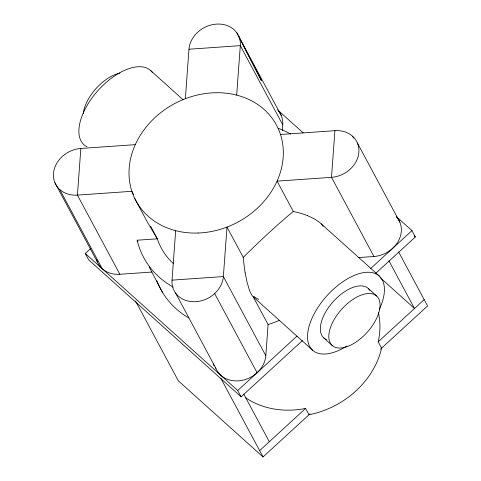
<?xml version="1.0" encoding="UTF-8"?>
<svg xmlns="http://www.w3.org/2000/svg" width="481" height="481" viewBox="0 0 481 481"><rect width="100%" height="100%" fill="white"/><g stroke="black" fill="none" stroke-linecap="round" stroke-linejoin="round"><path stroke-width="0.72" d="M135.287 144.649L80.844 148.461L77.423 195.112L119.871 274.278L151.912 272.036M280.477 134.488L334.92 130.676A26.605 22.385 -28.2 0 1 358.874 152.206A26.605 22.385 -28.2 0 1 331.499 177.327L277.05 181.139L293.296 211.436C275.896 225.908 259.319 241.438 243.242 257.371L226.996 227.074L223.364 276.557A26.605 22.385 -28.2 0 1 195.989 301.677A26.605 22.385 -28.2 0 1 172.036 280.146L175.667 230.67M185.347 98.713L188.973 49.236A26.605 22.385 -28.2 0 1 216.354 24.11A26.605 22.385 -28.2 0 1 240.308 45.641L282.756 124.807L282.317 130.742M236.676 95.124L240.308 45.641L188.973 49.236M215.518 367.388A26.605 22.385 -28.2 0 0 243.043 380.152A26.605 22.385 -28.2 0 0 265.813 355.724L268.097 324.567L253.253 296.879A35.672 9.079 86 0 1 251.058 293.777A35.588 9.055 86 0 1 249.314 289.827L247.036 282.161L245.178 272.919M334.92 130.676L331.499 177.327L373.947 256.493A26.605 22.385 -28.2 0 0 398.178 241.426A26.605 22.385 -28.2 0 0 396.458 216.841M302.519 340.5L241.125 396.837L88.684 259.83L85.287 253.493L90.819 248.418M241.125 396.837L237.728 390.506L296.909 336.195M370.472 268.693L411.952 230.627L396.657 216.877M375.529 273.503L415.35 236.959L411.952 230.627M259.632 450.619L305.609 408.429L309 414.76A83.135 69.961 -28.2 0 0 381.595 348.142L378.198 341.811A83.135 69.961 -28.2 0 0 378.397 312.704M378.198 341.811L424.176 299.621M135.558 301.052L178.337 380.832L263.029 456.95L310.101 413.75M380.495 349.152L427.573 305.952L398.629 251.978M137.879 241.534L137.169 240.211L157.335 238.804A79.81 67.16 -28.2 0 0 173.563 263.684M358.297 257.588L373.947 256.493M172.036 280.146L223.364 276.557L265.813 355.724M307.551 215.68L314.201 218.765L319.51 222.324L379.347 276.076M277.561 109.836L303.168 132.852M414.231 235.955L415.35 236.959M380.507 277.952L414.496 308.501L388.949 260.858M368.224 288.438L376.689 296.049A33.255 17.19 -48.1 0 1 354.359 343.103A33.255 17.19 -48.1 0 1 332.275 323.136A33.255 17.19 -48.1 0 1 376.689 296.049M323.725 337.866L332.191 345.478M253.253 296.879L312.602 350.228M85.287 253.493L237.728 390.506M150.679 70.563L183.045 99.681M281.325 115.687L236.76 32.738L261.339 80.483L238.877 36.526M357.443 143.085L399.891 222.252M352.567 136.237L353.559 138.095M214.64 293.572L257.088 372.739M243.765 394.095L269.312 441.732M133.634 194.601L131.866 191.3L77.423 195.112A26.605 22.385 -28.2 0 1 53.469 173.587A26.605 22.385 -28.2 0 1 80.844 148.461M150.613 226.268L157.335 238.804L147.529 222.324L134.794 198.575M175.583 293.049L215.915 368.434M213.155 363.937L214.219 365.921M220.959 378.493L263.029 456.95M59.776 189.55L102.225 268.717M54.9 182.702L97.348 261.868M149.146 266.895L162.626 292.58M87.043 146.819A49.88 25.788 -48.1 0 1 97.324 91.312A49.88 25.788 -48.1 0 1 152.315 72.33M346.969 345.965A49.88 25.788 -48.1 0 1 307.978 331.217A49.88 25.788 -48.1 0 1 358.772 273.779A49.88 25.788 -48.1 0 1 379.317 309.391M83.297 113.678A33.255 17.19 -48.1 0 1 119.943 73.124M119.871 274.278A26.605 22.385 -28.2 0 1 96.609 259.74M278.565 111.069A26.605 22.385 -28.2 0 1 282.756 124.807M173.154 287.043A99.765 83.953 -28.2 0 1 137.169 240.211M278.307 128.337A99.765 83.953 -28.2 0 1 290.74 134.085M293.284 211.46A57.979 27.627 4.2 0 1 307.581 215.662M279.437 320.334A99.765 83.953 -28.2 0 1 268.097 324.567M188.913 318.019A99.765 83.953 -28.2 0 1 156.86 280.766M258.688 299.386A46.717 25.168 -15.7 0 1 253.986 296.494M245.172 272.937A57.979 14.755 86 0 1 243.254 257.371M321.188 223.869A35.588 16.961 4.2 0 1 323.154 226.31M326.599 339.628A33.255 17.19 -48.1 0 1 332.768 302.134A33.255 17.19 -48.1 0 1 369.907 290.482M305.609 408.429A83.135 69.961 -28.2 0 1 245.43 397.589M198.076 233.026A79.81 67.16 -28.2 0 0 276.677 125.499A79.81 67.16 -28.2 0 0 143.759 130.159A79.81 67.16 -28.2 0 0 198.076 233.026"/></g></svg>
